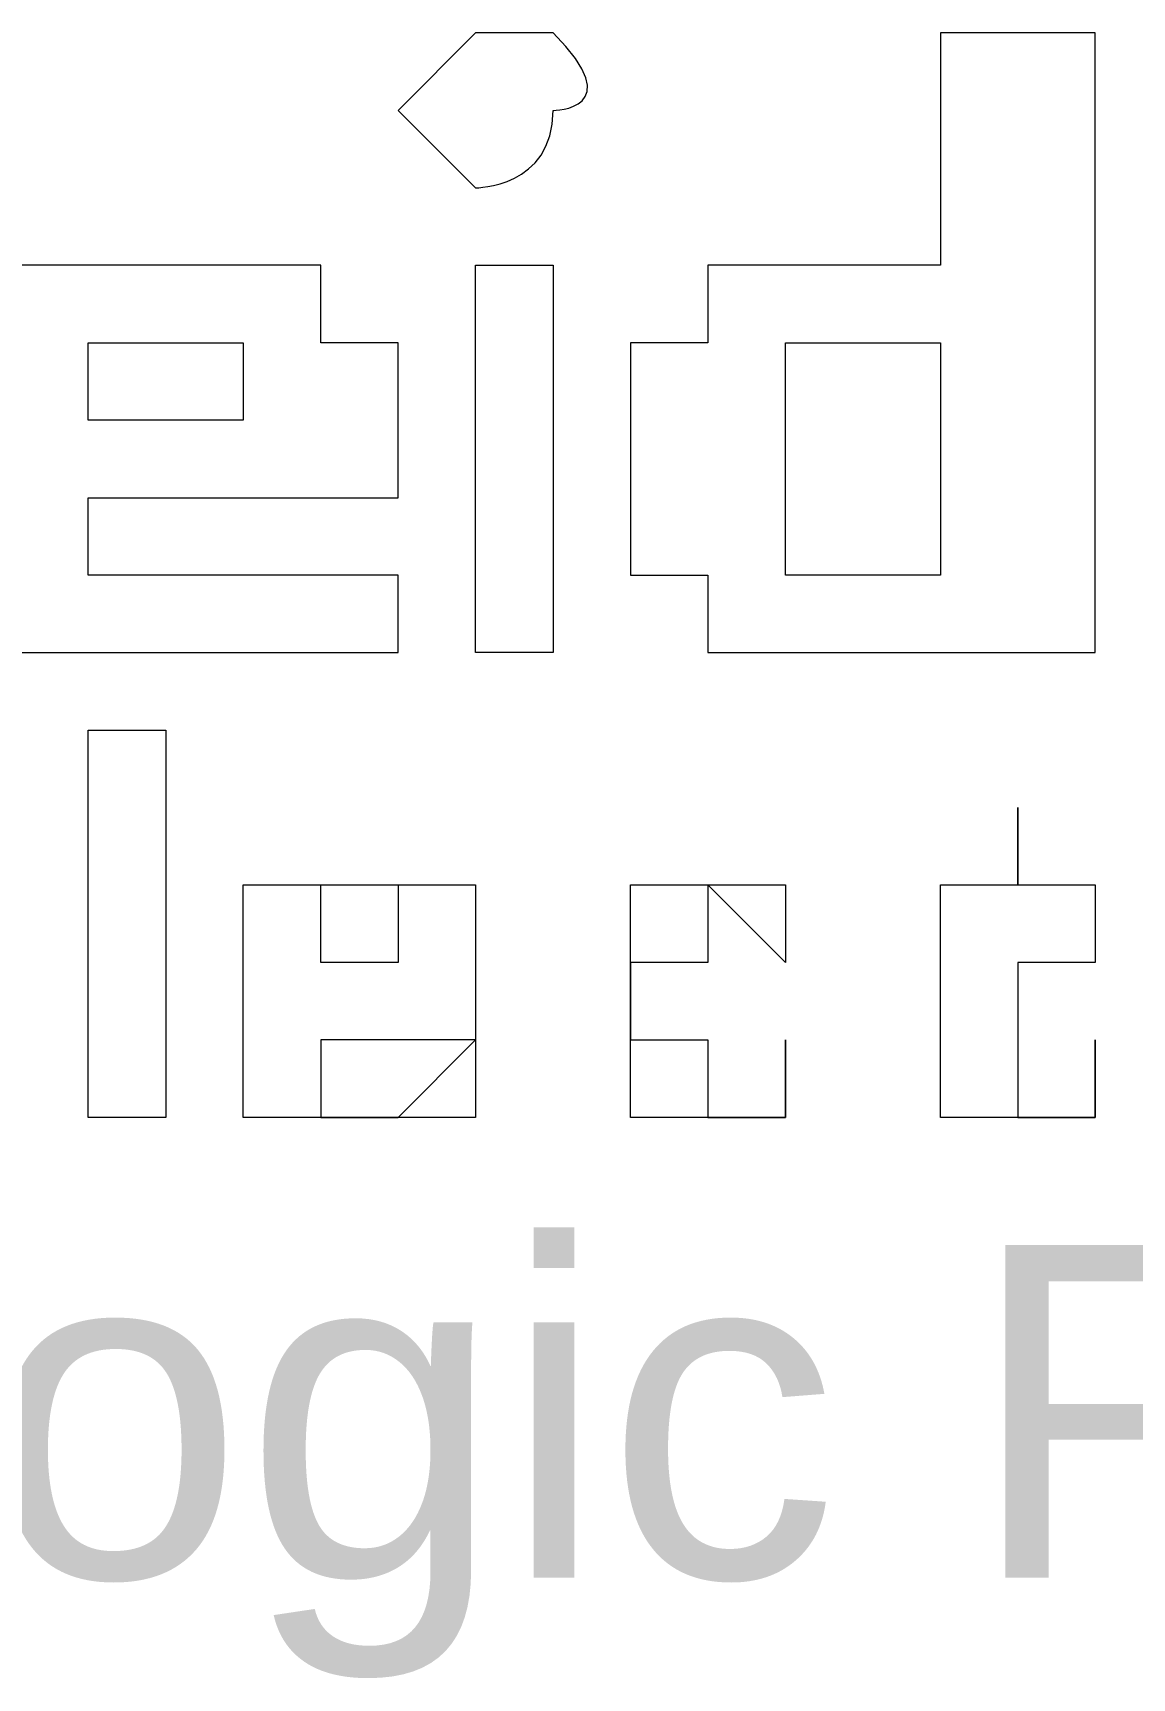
# Model space of a CAD drawing. Header units: millimetres. Extents: x 1004 to 59588, y 686 to 38112.
# Drawn here: x 16414.54 to 16422.89, y 2675.61 to 2688.11 of the extents above; entities that cross this region are included whole.
import ezdxf

# ---------------------------------------------------------------- set-up
doc = ezdxf.new("R2010")
doc.units = ezdxf.units.MM
doc.layers.add('PDF14_Geometry', color=7, linetype='Continuous')
doc.layers.add('PDF14_Text', color=7, linetype='Continuous')
doc.styles.add('PDF Arial', font='arial.ttf')

msp = doc.modelspace()

# ---------------------------------------------------------------- linework, layer by layer
at = {"layer": 'PDF14_Geometry', "lineweight": 0}
for points in [[(16417.903, 2688.108), (16417.315, 2687.519), (16417.903, 2686.931)], [(16420.845, 2683.402), (16421.433, 2683.402), (16422.609, 2683.402), (16422.609, 2688.108), (16421.433, 2688.108), (16421.433, 2686.343), (16420.845, 2686.343), (16420.256, 2686.343), (16419.668, 2686.343), (16419.668, 2685.755), (16419.08, 2685.755), (16419.08, 2685.166), (16419.08, 2684.578), (16419.08, 2683.99), (16419.668, 2683.99), (16419.668, 2683.402), (16420.256, 2683.402)], [(16414.374, 2683.402), (16414.962, 2683.402), (16415.55, 2683.402), (16416.139, 2683.402), (16416.727, 2683.402), (16417.315, 2683.402), (16417.315, 2683.99), (16416.727, 2683.99), (16416.139, 2683.99), (16415.55, 2683.99), (16414.962, 2683.99), (16414.962, 2684.578), (16417.315, 2684.578), (16417.315, 2685.166), (16417.315, 2685.755), (16416.727, 2685.755), (16416.727, 2686.343), (16416.139, 2686.343), (16415.55, 2686.343), (16414.962, 2686.343), (16414.374, 2686.343)], [(16414.962, 2686.343), (16414.962, 2686.343)], [(16414.962, 2686.343), (16414.962, 2686.343)], [(16414.962, 2686.343), (16414.962, 2686.343)], [(16414.962, 2686.343), (16414.962, 2686.343)], [(16415.55, 2686.343), (16415.55, 2686.343)], [(16415.55, 2686.343), (16415.55, 2686.343)], [(16415.55, 2686.343), (16415.55, 2686.343)], [(16415.55, 2686.343), (16415.55, 2686.343)], [(16415.55, 2686.343), (16415.55, 2686.343)], [(16416.139, 2686.343), (16416.139, 2686.343)], [(16416.139, 2686.343), (16416.139, 2686.343)], [(16416.139, 2686.343), (16416.139, 2686.343)], [(16416.139, 2686.343), (16416.139, 2686.343)], [(16416.139, 2686.343), (16416.139, 2686.343)], [(16416.139, 2686.343), (16416.139, 2686.343)], [(16416.727, 2686.343), (16416.727, 2686.343)], [(16416.727, 2686.343), (16416.727, 2686.343)], [(16416.727, 2686.343), (16416.727, 2686.343)], [(16416.727, 2686.343), (16416.727, 2686.343)], [(16417.903, 2686.343), (16417.903, 2686.343)], [(16417.903, 2686.343), (16417.903, 2686.343)], [(16417.903, 2686.343), (16417.903, 2686.343)], [(16417.903, 2686.343), (16417.903, 2686.343)], [(16418.492, 2686.343), (16418.492, 2686.343)], [(16418.492, 2686.343), (16418.492, 2686.343)], [(16418.492, 2686.343), (16418.492, 2686.343)], [(16419.668, 2686.343), (16419.668, 2686.343)], [(16419.668, 2686.343), (16419.668, 2686.343)], [(16419.668, 2686.343), (16419.668, 2686.343)], [(16419.668, 2686.343), (16419.668, 2686.343)], [(16419.668, 2686.343), (16419.668, 2686.343)], [(16420.256, 2686.343), (16420.256, 2686.343)], [(16420.256, 2686.343), (16420.256, 2686.343)], [(16420.256, 2686.343), (16420.256, 2686.343)], [(16420.256, 2686.343), (16420.256, 2686.343)], [(16420.256, 2686.343), (16420.256, 2686.343)], [(16420.845, 2686.343), (16420.845, 2686.343)], [(16420.845, 2686.343), (16420.845, 2686.343)], [(16420.845, 2686.343), (16420.845, 2686.343)], [(16420.845, 2686.343), (16420.845, 2686.343)], [(16420.845, 2686.343), (16420.845, 2686.343)], [(16421.433, 2686.343), (16421.433, 2686.343)], [(16421.433, 2686.343), (16421.433, 2686.343)], [(16421.433, 2686.343), (16421.433, 2686.343)], [(16421.433, 2686.343), (16421.433, 2686.343)], [(16414.962, 2685.755), (16414.962, 2685.755)], [(16414.962, 2685.755), (16414.962, 2685.755)], [(16414.962, 2685.755), (16414.962, 2685.755)], [(16414.962, 2685.755), (16414.962, 2685.755)], [(16414.962, 2685.755), (16414.962, 2685.755)], [(16414.962, 2685.755), (16414.962, 2685.755)], [(16414.962, 2685.755), (16414.962, 2685.755)], [(16414.962, 2685.755), (16414.962, 2685.755)], [(16414.962, 2685.755), (16414.962, 2685.755)], [(16414.962, 2685.755), (16414.962, 2685.755)], [(16414.962, 2685.755), (16414.962, 2685.755)], [(16414.962, 2685.755), (16414.962, 2685.755)], [(16414.962, 2685.755), (16414.962, 2685.755)], [(16415.55, 2685.755), (16415.55, 2685.755)], [(16415.55, 2685.755), (16415.55, 2685.755)], [(16415.55, 2685.755), (16415.55, 2685.755)], [(16415.55, 2685.755), (16415.55, 2685.755)], [(16415.55, 2685.755), (16415.55, 2685.755)], [(16415.55, 2685.755), (16415.55, 2685.755)], [(16415.55, 2685.755), (16415.55, 2685.755)], [(16415.55, 2685.755), (16415.55, 2685.755)], [(16415.55, 2685.755), (16415.55, 2685.755)], [(16415.55, 2685.755), (16415.55, 2685.755)], [(16415.55, 2685.755), (16415.55, 2685.755)], [(16415.55, 2685.755), (16415.55, 2685.755)], [(16416.139, 2685.755), (16416.139, 2685.755)], [(16416.139, 2685.755), (16416.139, 2685.755)], [(16416.139, 2685.755), (16416.139, 2685.755)], [(16416.139, 2685.755), (16416.139, 2685.755)], [(16416.139, 2685.755), (16416.139, 2685.755)], [(16416.139, 2685.755), (16416.139, 2685.755)], [(16416.139, 2685.755), (16416.139, 2685.755)], [(16416.139, 2685.755), (16416.139, 2685.755)], [(16416.139, 2685.755), (16416.139, 2685.755)], [(16416.139, 2685.755), (16416.139, 2685.755)], [(16416.139, 2685.755), (16416.139, 2685.755)], [(16416.139, 2685.755), (16416.139, 2685.755)], [(16416.139, 2685.755), (16416.139, 2685.755)], [(16416.139, 2685.755), (16416.139, 2685.755)], [(16416.727, 2685.755), (16416.727, 2685.755)], [(16416.727, 2685.755), (16416.727, 2685.755)], [(16416.727, 2685.755), (16416.727, 2685.755)], [(16417.315, 2685.755), (16417.315, 2685.755)], [(16417.315, 2685.755), (16417.315, 2685.755)], [(16419.08, 2685.755), (16419.08, 2685.755)], [(16419.08, 2685.755), (16419.08, 2685.755)], [(16419.08, 2685.755), (16419.08, 2685.755)], [(16419.08, 2685.755), (16419.08, 2685.755)], [(16419.668, 2685.755), (16419.668, 2685.755)], [(16420.256, 2685.755), (16420.256, 2685.755)], [(16420.256, 2685.755), (16420.256, 2685.755)], [(16420.256, 2685.755), (16420.256, 2685.755)], [(16420.256, 2685.755), (16420.256, 2685.755)], [(16420.256, 2685.755), (16420.256, 2685.755)], [(16420.256, 2685.755), (16420.256, 2685.755)], [(16420.256, 2685.755), (16420.256, 2685.755)], [(16420.256, 2685.755), (16420.256, 2685.755)], [(16420.845, 2685.755), (16420.845, 2685.755)], [(16420.845, 2685.755), (16420.845, 2685.755)], [(16420.845, 2685.755), (16420.845, 2685.755)], [(16420.845, 2685.755), (16420.845, 2685.755)], [(16420.845, 2685.755), (16420.845, 2685.755)], [(16420.845, 2685.755), (16420.845, 2685.755)], [(16420.845, 2685.755), (16420.845, 2685.755)], [(16420.845, 2685.755), (16420.845, 2685.755)], [(16420.845, 2685.755), (16420.845, 2685.755)], [(16420.845, 2685.755), (16420.845, 2685.755)], [(16420.845, 2685.755), (16420.845, 2685.755)], [(16421.433, 2685.755), (16421.433, 2685.755)], [(16421.433, 2685.755), (16421.433, 2685.755)], [(16421.433, 2685.755), (16421.433, 2685.755)], [(16421.433, 2685.755), (16421.433, 2685.755)], [(16421.433, 2685.755), (16421.433, 2685.755)], [(16421.433, 2685.755), (16421.433, 2685.755)], [(16421.433, 2685.755), (16421.433, 2685.755)], [(16421.433, 2685.755), (16421.433, 2685.755)], [(16414.962, 2685.166), (16414.962, 2685.166)], [(16414.962, 2685.166), (16414.962, 2685.166)], [(16414.962, 2685.166), (16414.962, 2685.166)], [(16414.962, 2685.166), (16414.962, 2685.166)], [(16416.139, 2685.166), (16416.139, 2685.166)], [(16416.139, 2685.166), (16416.139, 2685.166)], [(16416.139, 2685.166), (16416.139, 2685.166)], [(16416.139, 2685.166), (16416.139, 2685.166)], [(16417.315, 2685.166), (16417.315, 2685.166)], [(16417.315, 2685.166), (16417.315, 2685.166)], [(16417.315, 2685.166), (16417.315, 2685.166)], [(16417.315, 2685.166), (16417.315, 2685.166)], [(16417.315, 2685.166), (16417.315, 2685.166)], [(16417.315, 2685.166), (16417.315, 2685.166)], [(16418.492, 2685.166), (16418.492, 2685.166)], [(16419.08, 2685.166), (16419.08, 2685.166)], [(16419.08, 2685.166), (16419.08, 2685.166)], [(16419.08, 2685.166), (16419.08, 2685.166)], [(16419.08, 2685.166), (16419.08, 2685.166)], [(16419.08, 2685.166), (16419.08, 2685.166)], [(16420.256, 2685.166), (16420.256, 2685.166)], [(16420.256, 2685.166), (16420.256, 2685.166)], [(16420.256, 2685.166), (16420.256, 2685.166)], [(16420.256, 2685.166), (16420.256, 2685.166)], [(16420.256, 2685.166), (16420.256, 2685.166)], [(16420.256, 2685.166), (16420.256, 2685.166)], [(16420.256, 2685.166), (16420.256, 2685.166)], [(16420.256, 2685.166), (16420.256, 2685.166)], [(16420.256, 2685.166), (16420.256, 2685.166)], [(16420.256, 2685.166), (16420.256, 2685.166)], [(16420.256, 2685.166), (16420.256, 2685.166)], [(16414.962, 2684.578), (16414.962, 2684.578)], [(16414.962, 2684.578), (16414.962, 2684.578)], [(16414.962, 2684.578), (16414.962, 2684.578)], [(16414.962, 2684.578), (16414.962, 2684.578)], [(16414.962, 2684.578), (16414.962, 2684.578)], [(16417.315, 2684.578), (16417.315, 2684.578)], [(16419.08, 2684.578), (16419.08, 2684.578)], [(16419.08, 2684.578), (16419.08, 2684.578)], [(16419.08, 2684.578), (16419.08, 2684.578)], [(16419.08, 2684.578), (16419.08, 2684.578)], [(16419.08, 2684.578), (16419.08, 2684.578)], [(16420.256, 2684.578), (16420.256, 2684.578)], [(16420.256, 2684.578), (16420.256, 2684.578)], [(16420.256, 2684.578), (16420.256, 2684.578)], [(16420.256, 2684.578), (16420.256, 2684.578)], [(16420.256, 2684.578), (16420.256, 2684.578)], [(16420.256, 2684.578), (16420.256, 2684.578)], [(16420.256, 2684.578), (16420.256, 2684.578)], [(16420.256, 2684.578), (16420.256, 2684.578)], [(16420.256, 2684.578), (16420.256, 2684.578)], [(16414.962, 2683.99), (16414.962, 2683.99)], [(16414.962, 2683.99), (16414.962, 2683.99)], [(16414.962, 2683.99), (16414.962, 2683.99)], [(16414.962, 2683.99), (16414.962, 2683.99)], [(16414.962, 2683.99), (16414.962, 2683.99)], [(16414.962, 2683.99), (16414.962, 2683.99)], [(16415.55, 2683.99), (16415.55, 2683.99)], [(16415.55, 2683.99), (16415.55, 2683.99)], [(16415.55, 2683.99), (16415.55, 2683.99)], [(16415.55, 2683.99), (16415.55, 2683.99)], [(16415.55, 2683.99), (16415.55, 2683.99)], [(16415.55, 2683.99), (16415.55, 2683.99)], [(16415.55, 2683.99), (16415.55, 2683.99)], [(16416.139, 2683.99), (16416.139, 2683.99)], [(16416.139, 2683.99), (16416.139, 2683.99)], [(16416.139, 2683.99), (16416.139, 2683.99)], [(16416.139, 2683.99), (16416.139, 2683.99)], [(16416.139, 2683.99), (16416.139, 2683.99)], [(16416.139, 2683.99), (16416.139, 2683.99)], [(16416.139, 2683.99), (16416.139, 2683.99)], [(16416.727, 2683.99), (16416.727, 2683.99)], [(16416.727, 2683.99), (16416.727, 2683.99)], [(16416.727, 2683.99), (16416.727, 2683.99)], [(16416.727, 2683.99), (16416.727, 2683.99)], [(16416.727, 2683.99), (16416.727, 2683.99)], [(16416.727, 2683.99), (16416.727, 2683.99)], [(16416.727, 2683.99), (16416.727, 2683.99)], [(16417.315, 2683.99), (16417.315, 2683.99)], [(16417.315, 2683.99), (16417.315, 2683.99)], [(16419.08, 2683.99), (16419.08, 2683.99)], [(16419.08, 2683.99), (16419.08, 2683.99)], [(16419.08, 2683.99), (16419.08, 2683.99)], [(16419.668, 2683.99), (16419.668, 2683.99)], [(16420.256, 2683.99), (16420.256, 2683.99)], [(16420.256, 2683.99), (16420.256, 2683.99)], [(16420.256, 2683.99), (16420.256, 2683.99)], [(16420.256, 2683.99), (16420.256, 2683.99)], [(16420.256, 2683.99), (16420.256, 2683.99)], [(16420.256, 2683.99), (16420.256, 2683.99)], [(16420.845, 2683.99), (16420.845, 2683.99)], [(16420.845, 2683.99), (16420.845, 2683.99)], [(16420.845, 2683.99), (16420.845, 2683.99)], [(16420.845, 2683.99), (16420.845, 2683.99)], [(16420.845, 2683.99), (16420.845, 2683.99)], [(16420.845, 2683.99), (16420.845, 2683.99)], [(16420.845, 2683.99), (16420.845, 2683.99)], [(16420.845, 2683.99), (16420.845, 2683.99)], [(16420.845, 2683.99), (16420.845, 2683.99)], [(16421.433, 2683.99), (16421.433, 2683.99)], [(16421.433, 2683.99), (16421.433, 2683.99)], [(16421.433, 2683.99), (16421.433, 2683.99)], [(16421.433, 2683.99), (16421.433, 2683.99)], [(16421.433, 2683.99), (16421.433, 2683.99)], [(16421.433, 2683.99), (16421.433, 2683.99)], [(16421.433, 2683.99), (16421.433, 2683.99)], [(16421.433, 2683.99), (16421.433, 2683.99)], [(16414.962, 2683.402), (16414.962, 2683.402)], [(16414.962, 2683.402), (16414.962, 2683.402)], [(16414.962, 2683.402), (16414.962, 2683.402)], [(16414.962, 2683.402), (16414.962, 2683.402)], [(16414.962, 2683.402), (16414.962, 2683.402)], [(16415.55, 2683.402), (16415.55, 2683.402)], [(16415.55, 2683.402), (16415.55, 2683.402)], [(16415.55, 2683.402), (16415.55, 2683.402)], [(16415.55, 2683.402), (16415.55, 2683.402)], [(16416.139, 2683.402), (16416.139, 2683.402)], [(16416.139, 2683.402), (16416.139, 2683.402)], [(16416.139, 2683.402), (16416.139, 2683.402)], [(16416.727, 2683.402), (16416.727, 2683.402)], [(16416.727, 2683.402), (16416.727, 2683.402)], [(16416.727, 2683.402), (16416.727, 2683.402)], [(16417.315, 2683.402), (16417.315, 2683.402)], [(16417.903, 2683.402), (16417.903, 2683.402)], [(16417.903, 2683.402), (16417.903, 2683.402)], [(16417.903, 2683.402), (16417.903, 2683.402)], [(16417.903, 2683.402), (16417.903, 2683.402)], [(16418.492, 2683.402), (16418.492, 2683.402)], [(16418.492, 2683.402), (16418.492, 2683.402)], [(16418.492, 2683.402), (16418.492, 2683.402)], [(16419.668, 2683.402), (16419.668, 2683.402)], [(16419.668, 2683.402), (16419.668, 2683.402)], [(16419.668, 2683.402), (16419.668, 2683.402)], [(16419.668, 2683.402), (16419.668, 2683.402)], [(16419.668, 2683.402), (16419.668, 2683.402)], [(16420.256, 2683.402), (16420.256, 2683.402)], [(16420.845, 2683.402), (16420.845, 2683.402)], [(16420.845, 2683.402), (16420.845, 2683.402)], [(16420.845, 2683.402), (16420.845, 2683.402)], [(16420.845, 2683.402), (16420.845, 2683.402)], [(16420.845, 2683.402), (16420.845, 2683.402)], [(16421.433, 2683.402), (16421.433, 2683.402)], [(16421.433, 2683.402), (16421.433, 2683.402)], [(16421.433, 2683.402), (16421.433, 2683.402)], [(16421.433, 2683.402), (16421.433, 2683.402)], [(16421.433, 2683.402), (16421.433, 2683.402)], [(16421.433, 2683.402), (16421.433, 2683.402)], [(16414.962, 2682.813), (16414.962, 2682.813)], [(16414.962, 2682.813), (16414.962, 2682.813)], [(16414.962, 2682.813), (16414.962, 2682.813)], [(16414.962, 2682.813), (16414.962, 2682.813)], [(16414.962, 2682.813), (16414.962, 2682.813)], [(16414.962, 2682.813), (16414.962, 2682.813)], [(16422.021, 2682.225), (16422.021, 2682.225)], [(16422.021, 2682.225), (16422.021, 2682.225)], [(16414.962, 2681.637), (16414.962, 2681.637)], [(16416.727, 2681.637), (16416.727, 2681.637)], [(16416.727, 2681.637), (16416.727, 2681.637)], [(16416.727, 2681.637), (16416.727, 2681.637)], [(16416.727, 2681.637), (16416.727, 2681.637)], [(16416.727, 2681.637), (16416.727, 2681.637)], [(16416.727, 2681.637), (16416.727, 2681.637)], [(16416.727, 2681.637), (16416.727, 2681.637)], [(16416.727, 2681.637), (16416.727, 2681.637)], [(16416.727, 2681.637), (16416.727, 2681.637)], [(16416.727, 2681.637), (16416.727, 2681.637)], [(16416.727, 2681.637), (16416.727, 2681.637)], [(16416.727, 2681.637), (16416.727, 2681.637)], [(16416.727, 2681.637), (16416.727, 2681.637)], [(16416.727, 2681.637), (16416.727, 2681.637)], [(16417.315, 2681.637), (16417.315, 2681.637)], [(16417.315, 2681.637), (16417.315, 2681.637)], [(16417.315, 2681.637), (16417.315, 2681.637)], [(16417.315, 2681.637), (16417.315, 2681.637)], [(16417.315, 2681.637), (16417.315, 2681.637)], [(16417.315, 2681.637), (16417.315, 2681.637)], [(16417.315, 2681.637), (16417.315, 2681.637)], [(16417.315, 2681.637), (16417.315, 2681.637)], [(16417.315, 2681.637), (16417.315, 2681.637)], [(16417.315, 2681.637), (16417.315, 2681.637)], [(16417.315, 2681.637), (16417.315, 2681.637)], [(16417.315, 2681.637), (16417.315, 2681.637)], [(16417.315, 2681.637), (16417.315, 2681.637)], [(16417.315, 2681.637), (16417.315, 2681.637)], [(16417.315, 2681.637), (16417.315, 2681.637)], [(16417.315, 2681.637), (16417.315, 2681.637)], [(16417.315, 2681.637), (16417.315, 2681.637)], [(16417.315, 2681.637), (16417.315, 2681.637)], [(16417.315, 2681.637), (16417.315, 2681.637)], [(16417.315, 2681.637), (16417.315, 2681.637)], [(16417.903, 2681.637), (16417.903, 2681.637)], [(16417.903, 2681.637), (16417.903, 2681.637)], [(16417.903, 2681.637), (16417.903, 2681.637)], [(16417.903, 2681.637), (16417.903, 2681.637)], [(16419.08, 2681.637), (16419.08, 2681.637)], [(16419.08, 2681.637), (16419.08, 2681.637)], [(16419.08, 2681.637), (16419.08, 2681.637)], [(16419.08, 2681.637), (16419.08, 2681.637)], [(16419.08, 2681.637), (16419.08, 2681.637)], [(16419.668, 2681.637), (16419.668, 2681.637)], [(16419.668, 2681.637), (16419.668, 2681.637)], [(16419.668, 2681.637), (16419.668, 2681.637)], [(16419.668, 2681.637), (16419.668, 2681.637)], [(16419.668, 2681.637), (16419.668, 2681.637)], [(16419.668, 2681.637), (16419.668, 2681.637)], [(16419.668, 2681.637), (16419.668, 2681.637)], [(16419.668, 2681.637), (16419.668, 2681.637)], [(16419.668, 2681.637), (16419.668, 2681.637)], [(16419.668, 2681.637), (16419.668, 2681.637)], [(16419.668, 2681.637), (16419.668, 2681.637)], [(16419.668, 2681.637), (16419.668, 2681.637)], [(16419.668, 2681.637), (16419.668, 2681.637)], [(16419.668, 2681.637), (16419.668, 2681.637)], [(16419.668, 2681.637), (16419.668, 2681.637)], [(16420.256, 2681.637), (16420.256, 2681.637)], [(16420.256, 2681.637), (16420.256, 2681.637)], [(16420.256, 2681.637), (16420.256, 2681.637)], [(16420.256, 2681.637), (16420.256, 2681.637)], [(16420.256, 2681.637), (16420.256, 2681.637)], [(16420.256, 2681.637), (16420.256, 2681.637)], [(16420.256, 2681.637), (16420.256, 2681.637)], [(16420.256, 2681.637), (16420.256, 2681.637)], [(16420.256, 2681.637), (16420.256, 2681.637)], [(16420.256, 2681.637), (16420.256, 2681.637)], [(16421.433, 2681.637), (16421.433, 2681.637)], [(16421.433, 2681.637), (16421.433, 2681.637)], [(16422.021, 2681.637), (16422.021, 2681.637)], [(16422.021, 2681.637), (16422.021, 2681.637)], [(16422.021, 2681.637), (16422.021, 2681.637)], [(16422.021, 2681.637), (16422.021, 2681.637)], [(16422.021, 2681.637), (16422.021, 2681.637)], [(16422.021, 2681.637), (16422.021, 2681.637)], [(16422.021, 2681.637), (16422.021, 2681.637)], [(16422.609, 2681.637), (16422.609, 2681.637)], [(16422.609, 2681.637), (16422.609, 2681.637)], [(16422.609, 2681.637), (16422.609, 2681.637)], [(16422.609, 2681.637), (16422.609, 2681.637)], [(16422.609, 2681.637), (16422.609, 2681.637)], [(16422.609, 2681.637), (16422.609, 2681.637)], [(16422.609, 2681.637), (16422.609, 2681.637)], [(16422.609, 2681.637), (16422.609, 2681.637)], [(16422.609, 2681.637), (16422.609, 2681.637)], [(16416.139, 2681.049), (16416.139, 2681.049)], [(16416.139, 2681.049), (16416.139, 2681.049)], [(16416.139, 2681.049), (16416.139, 2681.049)], [(16416.139, 2681.049), (16416.139, 2681.049)], [(16416.139, 2681.049), (16416.139, 2681.049)], [(16416.139, 2681.049), (16416.139, 2681.049)], [(16416.139, 2681.049), (16416.139, 2681.049)], [(16416.139, 2681.049), (16416.139, 2681.049)], [(16416.139, 2681.049), (16416.139, 2681.049)], [(16416.139, 2681.049), (16416.139, 2681.049)], [(16416.139, 2681.049), (16416.139, 2681.049)], [(16416.727, 2681.049), (16416.727, 2681.049)], [(16416.727, 2681.049), (16416.727, 2681.049)], [(16416.727, 2681.049), (16416.727, 2681.049)], [(16416.727, 2681.049), (16416.727, 2681.049)], [(16416.727, 2681.049), (16416.727, 2681.049)], [(16416.727, 2681.049), (16416.727, 2681.049)], [(16416.727, 2681.049), (16416.727, 2681.049)], [(16416.727, 2681.049), (16416.727, 2681.049)], [(16416.727, 2681.049), (16416.727, 2681.049)], [(16416.727, 2681.049), (16416.727, 2681.049)], [(16416.727, 2681.049), (16416.727, 2681.049)], [(16416.727, 2681.049), (16416.727, 2681.049)], [(16416.727, 2681.049), (16416.727, 2681.049)], [(16416.727, 2681.049), (16416.727, 2681.049)], [(16416.727, 2681.049), (16416.727, 2681.049)], [(16416.727, 2681.049), (16416.727, 2681.049)], [(16416.727, 2681.049), (16416.727, 2681.049)], [(16416.727, 2681.049), (16416.727, 2681.049)], [(16416.727, 2681.049), (16416.727, 2681.049)], [(16416.727, 2681.049), (16416.727, 2681.049)], [(16417.315, 2681.049), (16417.315, 2681.049)], [(16417.315, 2681.049), (16417.315, 2681.049)], [(16417.315, 2681.049), (16417.315, 2681.049)], [(16417.315, 2681.049), (16417.315, 2681.049)], [(16417.315, 2681.049), (16417.315, 2681.049)], [(16417.315, 2681.049), (16417.315, 2681.049)], [(16417.315, 2681.049), (16417.315, 2681.049)], [(16417.315, 2681.049), (16417.315, 2681.049)], [(16417.315, 2681.049), (16417.315, 2681.049)], [(16417.315, 2681.049), (16417.315, 2681.049)], [(16417.315, 2681.049), (16417.315, 2681.049)], [(16417.315, 2681.049), (16417.315, 2681.049)], [(16417.315, 2681.049), (16417.315, 2681.049)], [(16417.315, 2681.049), (16417.315, 2681.049)], [(16417.315, 2681.049), (16417.315, 2681.049)], [(16417.315, 2681.049), (16417.315, 2681.049)], [(16417.315, 2681.049), (16417.315, 2681.049)], [(16417.315, 2681.049), (16417.315, 2681.049)], [(16417.315, 2681.049), (16417.315, 2681.049)], [(16417.315, 2681.049), (16417.315, 2681.049)], [(16417.903, 2681.049), (16417.903, 2681.049)], [(16417.903, 2681.049), (16417.903, 2681.049)], [(16417.903, 2681.049), (16417.903, 2681.049)], [(16417.903, 2681.049), (16417.903, 2681.049)], [(16417.903, 2681.049), (16417.903, 2681.049)], [(16417.903, 2681.049), (16417.903, 2681.049)], [(16417.903, 2681.049), (16417.903, 2681.049)], [(16417.903, 2681.049), (16417.903, 2681.049)], [(16417.903, 2681.049), (16417.903, 2681.049)], [(16417.903, 2681.049), (16417.903, 2681.049)], [(16417.903, 2681.049), (16417.903, 2681.049)], [(16417.903, 2681.049), (16417.903, 2681.049)], [(16419.08, 2681.049), (16419.08, 2681.049)], [(16419.08, 2681.049), (16419.08, 2681.049)], [(16419.08, 2681.049), (16419.08, 2681.049)], [(16419.08, 2681.049), (16419.08, 2681.049)], [(16419.08, 2681.049), (16419.08, 2681.049)], [(16419.08, 2681.049), (16419.08, 2681.049)], [(16419.08, 2681.049), (16419.08, 2681.049)], [(16419.08, 2681.049), (16419.08, 2681.049)], [(16419.08, 2681.049), (16419.08, 2681.049)], [(16419.08, 2681.049), (16419.08, 2681.049)], [(16419.08, 2681.049), (16419.08, 2681.049)], [(16419.08, 2681.049), (16419.08, 2681.049)], [(16419.08, 2681.049), (16419.08, 2681.049)], [(16419.08, 2681.049), (16419.08, 2681.049)], [(16419.08, 2681.049), (16419.08, 2681.049)], [(16419.08, 2681.049), (16419.08, 2681.049)], [(16419.668, 2681.049), (16419.668, 2681.049)], [(16419.668, 2681.049), (16419.668, 2681.049)], [(16419.668, 2681.049), (16419.668, 2681.049)], [(16419.668, 2681.049), (16419.668, 2681.049)], [(16419.668, 2681.049), (16419.668, 2681.049)], [(16419.668, 2681.049), (16419.668, 2681.049)], [(16419.668, 2681.049), (16419.668, 2681.049)], [(16419.668, 2681.049), (16419.668, 2681.049)], [(16419.668, 2681.049), (16419.668, 2681.049)], [(16419.668, 2681.049), (16419.668, 2681.049)], [(16419.668, 2681.049), (16419.668, 2681.049)], [(16419.668, 2681.049), (16419.668, 2681.049)], [(16419.668, 2681.049), (16419.668, 2681.049)], [(16419.668, 2681.049), (16419.668, 2681.049)], [(16420.256, 2681.049), (16420.256, 2681.049)], [(16420.256, 2681.049), (16420.256, 2681.049)], [(16420.256, 2681.049), (16420.256, 2681.049)], [(16420.256, 2681.049), (16420.256, 2681.049)], [(16420.256, 2681.049), (16420.256, 2681.049)], [(16420.256, 2681.049), (16420.256, 2681.049)], [(16420.256, 2681.049), (16420.256, 2681.049)], [(16420.256, 2681.049), (16420.256, 2681.049)], [(16420.256, 2681.049), (16420.256, 2681.049)], [(16420.256, 2681.049), (16420.256, 2681.049)], [(16420.256, 2681.049), (16420.256, 2681.049)], [(16421.433, 2681.049), (16421.433, 2681.049)], [(16421.433, 2681.049), (16421.433, 2681.049)], [(16421.433, 2681.049), (16421.433, 2681.049)], [(16421.433, 2681.049), (16421.433, 2681.049)], [(16421.433, 2681.049), (16421.433, 2681.049)], [(16421.433, 2681.049), (16421.433, 2681.049)], [(16421.433, 2681.049), (16421.433, 2681.049)], [(16421.433, 2681.049), (16421.433, 2681.049)], [(16421.433, 2681.049), (16421.433, 2681.049)], [(16422.021, 2681.049), (16422.021, 2681.049)], [(16422.021, 2681.049), (16422.021, 2681.049)], [(16422.021, 2681.049), (16422.021, 2681.049)], [(16422.021, 2681.049), (16422.021, 2681.049)], [(16422.021, 2681.049), (16422.021, 2681.049)], [(16422.021, 2681.049), (16422.021, 2681.049)], [(16422.609, 2681.049), (16422.609, 2681.049)], [(16422.609, 2681.049), (16422.609, 2681.049)], [(16422.609, 2681.049), (16422.609, 2681.049)], [(16414.962, 2680.46), (16414.962, 2680.46)], [(16415.55, 2680.46), (16415.55, 2680.46)], [(16416.139, 2680.46), (16416.139, 2680.46)], [(16416.139, 2680.46), (16416.139, 2680.46)], [(16416.139, 2680.46), (16416.139, 2680.46)], [(16416.139, 2680.46), (16416.139, 2680.46)], [(16416.139, 2680.46), (16416.139, 2680.46)], [(16416.139, 2680.46), (16416.139, 2680.46)], [(16416.139, 2680.46), (16416.139, 2680.46)], [(16416.139, 2680.46), (16416.139, 2680.46)], [(16416.139, 2680.46), (16416.139, 2680.46)], [(16416.139, 2680.46), (16416.139, 2680.46)], [(16416.139, 2680.46), (16416.139, 2680.46)], [(16416.139, 2680.46), (16416.139, 2680.46)], [(16416.727, 2680.46), (16416.727, 2680.46)], [(16416.727, 2680.46), (16416.727, 2680.46)], [(16416.727, 2680.46), (16416.727, 2680.46)], [(16416.727, 2680.46), (16416.727, 2680.46)], [(16416.727, 2680.46), (16416.727, 2680.46)], [(16416.727, 2680.46), (16416.727, 2680.46)], [(16416.727, 2680.46), (16416.727, 2680.46)], [(16416.727, 2680.46), (16416.727, 2680.46)], [(16416.727, 2680.46), (16416.727, 2680.46)], [(16416.727, 2680.46), (16416.727, 2680.46)], [(16416.727, 2680.46), (16416.727, 2680.46)], [(16416.727, 2680.46), (16416.727, 2680.46)], [(16417.903, 2680.46), (16417.903, 2680.46)], [(16417.903, 2680.46), (16417.903, 2680.46)], [(16417.903, 2680.46), (16417.903, 2680.46)], [(16417.903, 2680.46), (16417.903, 2680.46)], [(16417.903, 2680.46), (16417.903, 2680.46)], [(16417.903, 2680.46), (16417.903, 2680.46)], [(16417.903, 2680.46), (16417.903, 2680.46)], [(16419.08, 2680.46), (16419.08, 2680.46)], [(16419.08, 2680.46), (16419.08, 2680.46)], [(16419.08, 2680.46), (16419.08, 2680.46)], [(16419.08, 2680.46), (16419.08, 2680.46)], [(16419.08, 2680.46), (16419.08, 2680.46)], [(16419.08, 2680.46), (16419.08, 2680.46)], [(16419.08, 2680.46), (16419.08, 2680.46)], [(16419.08, 2680.46), (16419.08, 2680.46)], [(16419.08, 2680.46), (16419.08, 2680.46)], [(16419.08, 2680.46), (16419.08, 2680.46)], [(16419.08, 2680.46), (16419.08, 2680.46)], [(16419.08, 2680.46), (16419.08, 2680.46)], [(16419.08, 2680.46), (16419.08, 2680.46)], [(16419.08, 2680.46), (16419.08, 2680.46)], [(16419.08, 2680.46), (16419.08, 2680.46)], [(16419.08, 2680.46), (16419.08, 2680.46)], [(16419.08, 2680.46), (16419.08, 2680.46)], [(16419.08, 2680.46), (16419.08, 2680.46)], [(16419.08, 2680.46), (16419.08, 2680.46)], [(16419.668, 2680.46), (16419.668, 2680.46)], [(16419.668, 2680.46), (16419.668, 2680.46)], [(16419.668, 2680.46), (16419.668, 2680.46)], [(16419.668, 2680.46), (16419.668, 2680.46)], [(16419.668, 2680.46), (16419.668, 2680.46)], [(16420.256, 2680.46), (16420.256, 2680.46)], [(16420.256, 2680.46), (16420.256, 2680.46)], [(16421.433, 2680.46), (16421.433, 2680.46)], [(16421.433, 2680.46), (16421.433, 2680.46)], [(16421.433, 2680.46), (16421.433, 2680.46)], [(16421.433, 2680.46), (16421.433, 2680.46)], [(16421.433, 2680.46), (16421.433, 2680.46)], [(16421.433, 2680.46), (16421.433, 2680.46)], [(16422.021, 2680.46), (16422.021, 2680.46)], [(16422.021, 2680.46), (16422.021, 2680.46)], [(16422.021, 2680.46), (16422.021, 2680.46)], [(16422.021, 2680.46), (16422.021, 2680.46)], [(16422.021, 2680.46), (16422.021, 2680.46)], [(16422.021, 2680.46), (16422.021, 2680.46)], [(16422.021, 2680.46), (16422.021, 2680.46)], [(16422.021, 2680.46), (16422.021, 2680.46)], [(16422.021, 2680.46), (16422.021, 2680.46)], [(16422.021, 2680.46), (16422.021, 2680.46)], [(16422.021, 2680.46), (16422.021, 2680.46)], [(16422.021, 2680.46), (16422.021, 2680.46)], [(16422.021, 2680.46), (16422.021, 2680.46)], [(16422.609, 2680.46), (16422.609, 2680.46)], [(16414.962, 2679.872), (16414.962, 2679.872)], [(16414.962, 2679.872), (16414.962, 2679.872)], [(16414.962, 2679.872), (16414.962, 2679.872)], [(16414.962, 2679.872), (16414.962, 2679.872)], [(16414.962, 2679.872), (16414.962, 2679.872)], [(16414.962, 2679.872), (16414.962, 2679.872)], [(16416.139, 2679.872), (16416.139, 2679.872)], [(16416.727, 2679.872), (16416.727, 2679.872)], [(16416.727, 2679.872), (16416.727, 2679.872)], [(16416.727, 2679.872), (16416.727, 2679.872)], [(16416.727, 2679.872), (16416.727, 2679.872)], [(16416.727, 2679.872), (16416.727, 2679.872)], [(16416.727, 2679.872), (16416.727, 2679.872)], [(16416.727, 2679.872), (16416.727, 2679.872)], [(16416.727, 2679.872), (16416.727, 2679.872)], [(16416.727, 2679.872), (16416.727, 2679.872)], [(16416.727, 2679.872), (16416.727, 2679.872)], [(16416.727, 2679.872), (16416.727, 2679.872)], [(16416.727, 2679.872), (16416.727, 2679.872)], [(16416.727, 2679.872), (16416.727, 2679.872)], [(16416.727, 2679.872), (16416.727, 2679.872)], [(16416.727, 2679.872), (16416.727, 2679.872)], [(16416.727, 2679.872), (16416.727, 2679.872)], [(16417.315, 2679.872), (16417.315, 2679.872)], [(16417.315, 2679.872), (16417.315, 2679.872)], [(16417.315, 2679.872), (16417.315, 2679.872)], [(16417.315, 2679.872), (16417.315, 2679.872)], [(16417.315, 2679.872), (16417.315, 2679.872)], [(16417.315, 2679.872), (16417.315, 2679.872)], [(16417.315, 2679.872), (16417.315, 2679.872)], [(16417.315, 2679.872), (16417.315, 2679.872)], [(16417.315, 2679.872), (16417.315, 2679.872)], [(16417.315, 2679.872), (16417.315, 2679.872)], [(16417.315, 2679.872), (16417.315, 2679.872)], [(16417.315, 2679.872), (16417.315, 2679.872)], [(16417.315, 2679.872), (16417.315, 2679.872)], [(16417.315, 2679.872), (16417.315, 2679.872)], [(16417.315, 2679.872), (16417.315, 2679.872)], [(16417.315, 2679.872), (16417.315, 2679.872)], [(16417.315, 2679.872), (16417.315, 2679.872)], [(16417.315, 2679.872), (16417.315, 2679.872)], [(16417.315, 2679.872), (16417.315, 2679.872)], [(16417.315, 2679.872), (16417.315, 2679.872)], [(16417.903, 2679.872), (16417.903, 2679.872)], [(16417.903, 2679.872), (16417.903, 2679.872)], [(16417.903, 2679.872), (16417.903, 2679.872)], [(16417.903, 2679.872), (16417.903, 2679.872)], [(16419.08, 2679.872), (16419.08, 2679.872)], [(16419.08, 2679.872), (16419.08, 2679.872)], [(16419.08, 2679.872), (16419.08, 2679.872)], [(16419.08, 2679.872), (16419.08, 2679.872)], [(16419.08, 2679.872), (16419.08, 2679.872)], [(16419.08, 2679.872), (16419.08, 2679.872)], [(16419.08, 2679.872), (16419.08, 2679.872)], [(16419.668, 2679.872), (16419.668, 2679.872)], [(16419.668, 2679.872), (16419.668, 2679.872)], [(16419.668, 2679.872), (16419.668, 2679.872)], [(16419.668, 2679.872), (16419.668, 2679.872)], [(16419.668, 2679.872), (16419.668, 2679.872)], [(16419.668, 2679.872), (16419.668, 2679.872)], [(16419.668, 2679.872), (16419.668, 2679.872)], [(16419.668, 2679.872), (16419.668, 2679.872)], [(16419.668, 2679.872), (16419.668, 2679.872)], [(16419.668, 2679.872), (16419.668, 2679.872)], [(16419.668, 2679.872), (16419.668, 2679.872)], [(16419.668, 2679.872), (16419.668, 2679.872)], [(16419.668, 2679.872), (16419.668, 2679.872)], [(16419.668, 2679.872), (16419.668, 2679.872)], [(16419.668, 2679.872), (16419.668, 2679.872)], [(16419.668, 2679.872), (16419.668, 2679.872)], [(16419.668, 2679.872), (16419.668, 2679.872)], [(16419.668, 2679.872), (16419.668, 2679.872)], [(16419.668, 2679.872), (16419.668, 2679.872)], [(16420.256, 2679.872), (16420.256, 2679.872)], [(16420.256, 2679.872), (16420.256, 2679.872)], [(16420.256, 2679.872), (16420.256, 2679.872)], [(16420.256, 2679.872), (16420.256, 2679.872)], [(16420.256, 2679.872), (16420.256, 2679.872)], [(16420.256, 2679.872), (16420.256, 2679.872)], [(16420.256, 2679.872), (16420.256, 2679.872)], [(16420.256, 2679.872), (16420.256, 2679.872)], [(16420.256, 2679.872), (16420.256, 2679.872)], [(16420.256, 2679.872), (16420.256, 2679.872)], [(16420.256, 2679.872), (16420.256, 2679.872)], [(16420.256, 2679.872), (16420.256, 2679.872)], [(16420.256, 2679.872), (16420.256, 2679.872)], [(16420.256, 2679.872), (16420.256, 2679.872)], [(16420.256, 2679.872), (16420.256, 2679.872)], [(16420.256, 2679.872), (16420.256, 2679.872)], [(16420.256, 2679.872), (16420.256, 2679.872)], [(16420.256, 2679.872), (16420.256, 2679.872)], [(16420.256, 2679.872), (16420.256, 2679.872)], [(16420.256, 2679.872), (16420.256, 2679.872)], [(16420.256, 2679.872), (16420.256, 2679.872)], [(16422.021, 2679.872), (16422.021, 2679.872)], [(16422.021, 2679.872), (16422.021, 2679.872)], [(16422.021, 2679.872), (16422.021, 2679.872)], [(16422.021, 2679.872), (16422.021, 2679.872)], [(16422.021, 2679.872), (16422.021, 2679.872)], [(16422.021, 2679.872), (16422.021, 2679.872)], [(16422.021, 2679.872), (16422.021, 2679.872)], [(16422.021, 2679.872), (16422.021, 2679.872)], [(16422.021, 2679.872), (16422.021, 2679.872)], [(16422.021, 2679.872), (16422.021, 2679.872)], [(16422.021, 2679.872), (16422.021, 2679.872)], [(16422.021, 2679.872), (16422.021, 2679.872)], [(16422.021, 2679.872), (16422.021, 2679.872)], [(16422.021, 2679.872), (16422.021, 2679.872)], [(16422.021, 2679.872), (16422.021, 2679.872)], [(16422.021, 2679.872), (16422.021, 2679.872)], [(16422.021, 2679.872), (16422.021, 2679.872)], [(16422.021, 2679.872), (16422.021, 2679.872)], [(16422.021, 2679.872), (16422.021, 2679.872)], [(16422.021, 2679.872), (16422.021, 2679.872)], [(16422.021, 2679.872), (16422.021, 2679.872)], [(16422.021, 2679.872), (16422.021, 2679.872)], [(16422.021, 2679.872), (16422.021, 2679.872)], [(16422.021, 2679.872), (16422.021, 2679.872)], [(16422.021, 2679.872), (16422.021, 2679.872)], [(16422.021, 2679.872), (16422.021, 2679.872)], [(16422.021, 2679.872), (16422.021, 2679.872)], [(16422.021, 2679.872), (16422.021, 2679.872)], [(16422.021, 2679.872), (16422.021, 2679.872)], [(16422.609, 2679.872), (16422.609, 2679.872)], [(16422.609, 2679.872), (16422.609, 2679.872)], [(16422.609, 2679.872), (16422.609, 2679.872)], [(16422.609, 2679.872), (16422.609, 2679.872)], [(16422.609, 2679.872), (16422.609, 2679.872)], [(16422.609, 2679.872), (16422.609, 2679.872)], [(16422.609, 2679.872), (16422.609, 2679.872)], [(16422.609, 2679.872), (16422.609, 2679.872)], [(16422.609, 2679.872), (16422.609, 2679.872)], [(16422.609, 2679.872), (16422.609, 2679.872)], [(16422.609, 2679.872), (16422.609, 2679.872)], [(16422.609, 2679.872), (16422.609, 2679.872)], [(16422.609, 2679.872), (16422.609, 2679.872)], [(16422.609, 2679.872), (16422.609, 2679.872)], [(16422.609, 2679.872), (16422.609, 2679.872)], [(16422.609, 2679.872), (16422.609, 2679.872)], [(16422.609, 2679.872), (16422.609, 2679.872)], [(16422.609, 2679.872), (16422.609, 2679.872)], [(16422.609, 2679.872), (16422.609, 2679.872)], [(16422.609, 2679.872), (16422.609, 2679.872)], [(16422.609, 2679.872), (16422.609, 2679.872)], [(16422.609, 2679.872), (16422.609, 2679.872)], [(16422.609, 2679.872), (16422.609, 2679.872)], [(16422.609, 2679.872), (16422.609, 2679.872)]]:
    msp.add_lwpolyline(points, dxfattribs=at)
for points in [[(16418.492, 2686.343), (16418.492, 2685.755), (16418.492, 2685.166), (16418.492, 2684.578), (16418.492, 2683.99), (16418.492, 2683.402), (16417.903, 2683.402), (16417.903, 2683.99), (16417.903, 2684.578), (16417.903, 2685.166), (16417.903, 2685.755), (16417.903, 2686.343)], [(16416.139, 2685.166), (16414.962, 2685.166), (16414.962, 2685.755), (16415.55, 2685.755), (16416.139, 2685.755)], [(16420.845, 2683.99), (16420.256, 2683.99), (16420.256, 2684.578), (16420.256, 2685.166), (16420.256, 2685.755), (16420.845, 2685.755), (16421.433, 2685.755), (16421.433, 2683.99)], [(16415.55, 2682.813), (16415.55, 2682.225), (16415.55, 2681.637), (16415.55, 2681.049), (16415.55, 2680.46), (16415.55, 2679.872), (16414.962, 2679.872), (16414.962, 2680.46), (16414.962, 2681.049), (16414.962, 2681.637), (16414.962, 2682.225), (16414.962, 2682.813)], [(16422.609, 2681.049), (16422.021, 2681.049), (16422.021, 2680.46), (16422.021, 2679.872), (16422.609, 2679.872), (16422.609, 2680.46), (16422.609, 2679.872), (16422.021, 2679.872), (16421.433, 2679.872), (16421.433, 2680.46), (16421.433, 2681.049), (16421.433, 2681.637), (16422.021, 2681.637), (16422.021, 2682.225), (16422.021, 2681.637), (16422.609, 2681.637)], [(16417.903, 2680.46), (16416.727, 2680.46), (16416.727, 2679.872), (16417.315, 2679.872), (16417.903, 2680.46), (16417.903, 2679.872), (16417.315, 2679.872), (16416.727, 2679.872), (16416.139, 2679.872), (16416.139, 2680.46), (16416.139, 2681.049), (16416.139, 2681.637), (16416.727, 2681.637), (16417.315, 2681.637), (16417.903, 2681.637), (16417.903, 2681.049)], [(16417.315, 2681.049), (16416.727, 2681.049), (16416.727, 2681.637), (16417.315, 2681.637)], [(16419.668, 2681.637), (16419.668, 2681.049), (16419.08, 2681.049), (16419.08, 2680.46), (16419.668, 2680.46), (16419.668, 2679.872), (16420.256, 2679.872), (16420.256, 2680.46), (16420.256, 2679.872), (16419.668, 2679.872), (16419.08, 2679.872), (16419.08, 2680.46), (16419.08, 2681.049), (16419.08, 2681.637), (16419.668, 2681.637), (16420.256, 2681.637), (16420.256, 2681.049)]]:
    msp.add_lwpolyline(points, close=True, dxfattribs=at)
for points in [[(16418.492, 2688.108), (16418.492, 2688.108), (16418.492, 2688.108), (16417.903, 2688.108)], [(16418.492, 2687.519), (16418.492, 2687.519), (16419.08, 2687.519), (16418.492, 2688.108)], [(16417.903, 2686.931), (16417.903, 2686.931), (16418.492, 2686.931), (16418.492, 2687.519)], [(16420.256, 2683.402), (16420.256, 2683.402), (16420.256, 2683.402), (16420.845, 2683.402)]]:
    msp.add_open_spline(points, degree=3, dxfattribs=at)

# ---------------------------------------------------------------- texts
at = {"layer": 'PDF14_Text', "insert": (16407.906, 2675.614), "char_height": 2.52642, "attachment_point": 7, "style": 'PDF Arial'}
msp.add_mtext('Varlogic RT12', dxfattribs=at)

doc.saveas('drawing.dxf')
